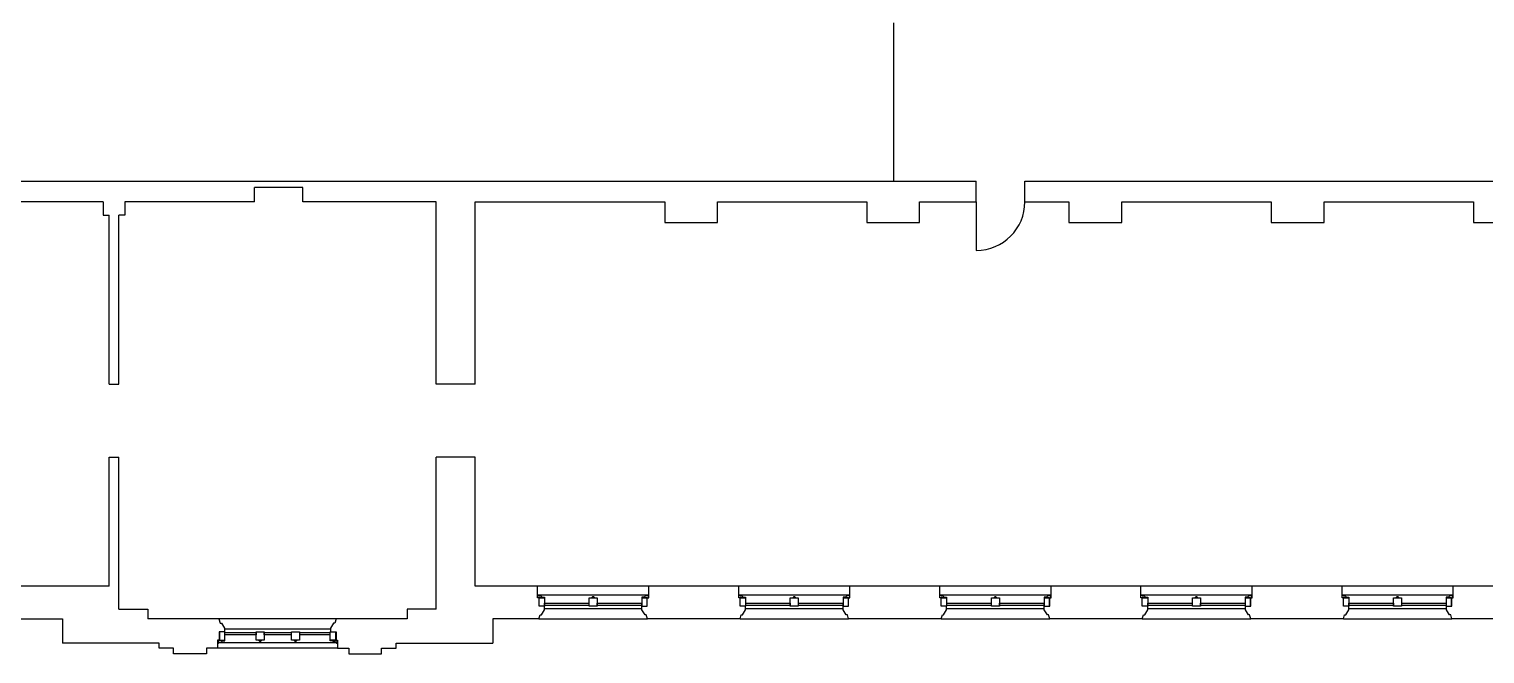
# Model space of a CAD drawing. Header units: inches. Extents: x 370 to 6209, y 2527 to 6927.
# Drawn here: x 3408 to 4605, y 2527 to 3041 of the extents above; entities that cross this region are included whole.
import ezdxf

# ---------------------------------------------------------------- set-up
doc = ezdxf.new("R2010")
doc.units = ezdxf.units.IN
doc.header["$LTSCALE"] = 0.75
doc.header["$MEASUREMENT"] = 0
doc.layers.add('626_FL3$0$A-BLDG-TWNE', color=9, linetype='CONTINUOUS')

msp = doc.modelspace()

# ---------------------------------------------------------------- linework, layer by layer
at = {"layer": '626_FL3$0$A-BLDG-TWNE'}
for p, q in [((4118.9, 3046.1), (4118.9, 2916.1)), ((3073.5, 2916.1), (4187, 2916.1)), ((3633.1, 2910.8), (3593.1, 2910.8)), ((3593.1, 2899.1), (3593.1, 2910.8)), ((3633.1, 2899.1), (3633.1, 2910.8)), ((4187, 2899.1), (4187, 2916.1)), ((4227, 2899.1), (4227, 2916.1)), ((4227, 2916.1), (5660, 2916.1)), ((3468.6, 2899.1), (3394.4, 2899.1)), ((3468.6, 2899.1), (3468.6, 2888.1)), ((3486.6, 2899.1), (3486.6, 2888.1)), ((3593.1, 2899.1), (3486.6, 2899.1)), ((3742.7, 2899.1), (3633.1, 2899.1)), ((3742.7, 2749.1), (3742.7, 2899.1)), ((3774.7, 2899.1), (3930.7, 2899.1)), ((3774.7, 2749.1), (3774.7, 2899.1)), ((3930.7, 2899.1), (3930.7, 2882.1)), ((3974.2, 2882.1), (3974.2, 2899.1)), ((3974.2, 2899.1), (4096.9, 2899.1)), ((4096.9, 2899.1), (4096.9, 2882.1)), ((4140.4, 2882.1), (4140.4, 2899.1)), ((4140.4, 2899.1), (4187, 2899.1)), ((4187, 2899.1), (4187, 2859.1)), ((4227, 2899.1), (4263.2, 2899.1)), ((4263.2, 2899.1), (4263.2, 2882.1)), ((4306.7, 2882.1), (4306.7, 2899.1)), ((4306.7, 2899.1), (4429.7, 2899.1)), ((4429.7, 2899.1), (4429.7, 2882.1)), ((4473.2, 2882.1), (4473.2, 2899.1)), ((4473.2, 2899.1), (4596.2, 2899.1)), ((4596.2, 2899.1), (4596.2, 2882.1)), ((3468.6, 2888.1), (3473.6, 2888.1)), ((3473.6, 2749.1), (3473.6, 2888.1)), ((3481.6, 2749.1), (3481.6, 2888.1)), ((3486.6, 2888.1), (3481.6, 2888.1)), ((3930.7, 2882.1), (3974.2, 2882.1)), ((4096.9, 2882.1), (4140.4, 2882.1)), ((4263.2, 2882.1), (4306.7, 2882.1)), ((4429.7, 2882.1), (4473.2, 2882.1)), ((4596.2, 2882.1), (4639.7, 2882.1)), ((3473.6, 2749.1), (3481.6, 2749.1)), ((3774.7, 2749.1), (3742.7, 2749.1)), ((3473.6, 2583.1), (3473.6, 2689.1)), ((3473.6, 2689.1), (3481.6, 2689.1)), ((3481.6, 2564.1), (3481.6, 2689.1)), ((3742.7, 2564.1), (3742.7, 2689.1)), ((3774.7, 2689.1), (3742.7, 2689.1)), ((3774.7, 2583.1), (3774.7, 2689.1)), ((3473.6, 2583.1), (3401.4, 2583.1)), ((3826.1, 2583.1), (3774.7, 2583.1)), ((3917.6, 2583.1), (3826.1, 2583.1)), ((3826.1, 2573.5), (3826.1, 2583.1)), ((3826.2, 2575.8), (3917.4, 2575.8)), ((3826.2, 2573.6), (3826.2, 2575.8)), ((3827.2, 2575), (3828.7, 2575)), ((3828.7, 2575), (3828.7, 2574.8)), ((3916.4, 2575), (3914.9, 2575)), ((3914.9, 2575), (3914.9, 2574.8)), ((3917.4, 2573.6), (3917.4, 2575.8)), ((3991.6, 2583.1), (3917.6, 2583.1)), ((3917.6, 2573.5), (3917.6, 2583.1)), ((4083.1, 2583.1), (3991.6, 2583.1)), ((3991.6, 2573.5), (3991.6, 2583.1)), ((3991.7, 2575.8), (4082.9, 2575.8)), ((3991.7, 2573.6), (3991.7, 2575.8)), ((3992.7, 2575), (3994.2, 2575)), ((3994.2, 2575), (3994.2, 2574.8)), ((4081.9, 2575), (4080.4, 2575)), ((4080.4, 2575), (4080.4, 2574.8)), ((4082.9, 2573.6), (4082.9, 2575.8)), ((4157, 2583.1), (4083.1, 2583.1)), ((4083.1, 2573.5), (4083.1, 2583.1)), ((4248.5, 2583.1), (4157, 2583.1)), ((4157, 2573.5), (4157, 2583.1)), ((4157.1, 2575.8), (4248.3, 2575.8)), ((4157.1, 2573.6), (4157.1, 2575.8)), ((4158.1, 2575), (4159.6, 2575)), ((4159.6, 2575), (4159.6, 2574.8)), ((4247.3, 2575), (4245.8, 2575)), ((4245.8, 2575), (4245.8, 2574.8)), ((4248.3, 2573.6), (4248.3, 2575.8)), ((4322.5, 2583.1), (4248.5, 2583.1)), ((4248.5, 2573.5), (4248.5, 2583.1)), ((4414, 2583.1), (4322.5, 2583.1)), ((4322.5, 2573.5), (4322.5, 2583.1)), ((4322.5, 2575.8), (4413.7, 2575.8)), ((4322.5, 2573.6), (4322.5, 2575.8)), ((4323.5, 2575), (4325.1, 2575)), ((4325.1, 2575), (4325.1, 2574.8)), ((4412.7, 2575), (4411.2, 2575)), ((4411.2, 2575), (4411.2, 2574.8)), ((4413.7, 2573.6), (4413.7, 2575.8)), ((4487.9, 2583.1), (4414, 2583.1)), ((4414, 2573.5), (4414, 2583.1)), ((4579.4, 2583.1), (4487.9, 2583.1)), ((4487.9, 2573.5), (4487.9, 2583.1)), ((4488, 2575.8), (4579.2, 2575.8)), ((4488, 2573.6), (4488, 2575.8)), ((4489, 2575), (4490.5, 2575)), ((4490.5, 2575), (4490.5, 2574.8)), ((4578.2, 2575), (4576.6, 2575)), ((4576.6, 2575), (4576.6, 2574.8)), ((4579.2, 2573.6), (4579.2, 2575.8)), ((4653.3, 2583.1), (4579.4, 2583.1)), ((4579.4, 2573.5), (4579.4, 2583.1)), ((3481.6, 2564.1), (3505.6, 2564.1)), ((3505.6, 2564.1), (3505.6, 2556.1)), ((3742.7, 2564.1), (3718.7, 2564.1)), ((3718.7, 2564.1), (3718.7, 2556.1)), ((3827.3, 2573.5), (3826.1, 2573.5)), ((3831.7, 2573.6), (3826.2, 2573.6)), ((3827.3, 2566.6), (3827.3, 2573.5)), ((3827.3, 2566.6), (3827.3, 2573.5)), ((3827.3, 2573.5), (3831.7, 2573.5)), ((3831.7, 2566.6), (3827.3, 2566.6)), ((3831.7, 2566.6), (3827.3, 2566.6)), ((3829.2, 2559.6), (3831.7, 2563.6)), ((3829.7, 2574.2), (3829.7, 2574.1)), ((3829.7, 2574.1), (3831.7, 2574.1)), ((3831.7, 2574.1), (3831.7, 2573.6)), ((3831.7, 2573.5), (3831.7, 2566.6)), ((3831.7, 2563.6), (3831.7, 2566.6)), ((3831.7, 2564.6), (3911.9, 2564.6)), ((3831.9, 2567.1), (3831.9, 2569.2)), ((3831.9, 2569.2), (3868.4, 2569.2)), ((3868.4, 2567.1), (3831.9, 2567.1)), ((3868.4, 2569.2), (3868.4, 2567.1)), ((3868.5, 2566.6), (3868.5, 2573.6)), ((3868.5, 2573.6), (3875, 2573.6)), ((3875, 2566.6), (3868.5, 2566.6)), ((3870.6, 2573.7), (3870.6, 2573.6)), ((3870.6, 2573.6), (3873, 2573.6)), ((3871.6, 2574.5), (3871.6, 2574.3)), ((3871.6, 2574.5), (3872, 2574.5)), ((3872, 2574.5), (3872, 2574.3)), ((3873, 2573.7), (3873, 2573.6)), ((3875, 2573.6), (3875, 2566.6)), ((3875.2, 2567.1), (3875.2, 2569.2)), ((3875.2, 2569.2), (3911.7, 2569.2)), ((3911.7, 2567.1), (3875.2, 2567.1)), ((3911.7, 2569.2), (3911.7, 2567.1)), ((3911.9, 2574.1), (3911.9, 2573.6)), ((3913.8, 2574.1), (3911.9, 2574.1)), ((3911.9, 2573.6), (3917.4, 2573.6)), ((3916.3, 2573.5), (3911.9, 2573.5)), ((3911.9, 2573.5), (3911.9, 2566.6)), ((3911.9, 2566.6), (3916.3, 2566.6)), ((3912, 2563.6), (3912, 2566.6)), ((3912, 2566.6), (3916.4, 2566.6)), ((3914.5, 2559.6), (3912, 2563.6)), ((3913.8, 2574.2), (3913.8, 2574.1)), ((3916.3, 2566.6), (3916.3, 2573.5)), ((3916.4, 2566.6), (3916.4, 2573.5)), ((3916.4, 2573.5), (3917.6, 2573.5)), ((3992.8, 2573.5), (3991.6, 2573.5)), ((3997.2, 2573.6), (3991.7, 2573.6)), ((3992.8, 2566.6), (3992.8, 2573.5)), ((3992.8, 2566.6), (3992.8, 2573.5)), ((3992.8, 2573.5), (3997.2, 2573.5)), ((3997.2, 2566.6), (3992.8, 2566.6)), ((3997.2, 2566.6), (3992.8, 2566.6)), ((3994.7, 2559.6), (3997.2, 2563.6)), ((3995.2, 2574.2), (3995.2, 2574.1)), ((3995.2, 2574.1), (3997.2, 2574.1)), ((3997.2, 2574.1), (3997.2, 2573.6)), ((3997.2, 2573.5), (3997.2, 2566.6)), ((3997.2, 2563.6), (3997.2, 2566.6)), ((3997.2, 2564.6), (4077.4, 2564.6)), ((3997.4, 2567.1), (3997.4, 2569.2)), ((3997.4, 2569.2), (4033.9, 2569.2)), ((4033.9, 2567.1), (3997.4, 2567.1)), ((4033.9, 2569.2), (4033.9, 2567.1)), ((4034, 2566.6), (4034, 2573.6)), ((4034, 2573.6), (4040.5, 2573.6)), ((4040.5, 2566.6), (4034, 2566.6)), ((4036.1, 2573.7), (4036.1, 2573.6)), ((4036.1, 2573.6), (4038.5, 2573.6)), ((4037.1, 2574.5), (4037.1, 2574.3)), ((4037.1, 2574.5), (4037.5, 2574.5)), ((4037.5, 2574.5), (4037.5, 2574.3)), ((4038.5, 2573.7), (4038.5, 2573.6)), ((4040.5, 2573.6), (4040.5, 2566.6)), ((4040.7, 2567.1), (4040.7, 2569.2)), ((4040.7, 2569.2), (4077.2, 2569.2)), ((4077.2, 2567.1), (4040.7, 2567.1)), ((4077.2, 2569.2), (4077.2, 2567.1)), ((4077.4, 2574.1), (4077.4, 2573.6)), ((4079.3, 2574.1), (4077.4, 2574.1)), ((4077.4, 2573.6), (4082.9, 2573.6)), ((4081.8, 2573.5), (4077.4, 2573.5)), ((4077.4, 2573.5), (4077.4, 2566.6)), ((4077.4, 2566.6), (4081.8, 2566.6)), ((4077.5, 2563.6), (4077.5, 2566.6)), ((4077.5, 2566.6), (4081.9, 2566.6)), ((4080, 2559.6), (4077.5, 2563.6)), ((4079.3, 2574.2), (4079.3, 2574.1)), ((4081.8, 2566.6), (4081.8, 2573.5)), ((4081.9, 2566.6), (4081.9, 2573.5)), ((4081.9, 2573.5), (4083.1, 2573.5)), ((4158.2, 2573.5), (4157, 2573.5)), ((4162.6, 2573.6), (4157.1, 2573.6)), ((4158.2, 2566.6), (4158.2, 2573.5)), ((4158.2, 2566.6), (4158.2, 2573.5)), ((4158.2, 2573.5), (4162.6, 2573.5)), ((4162.6, 2566.6), (4158.2, 2566.6)), ((4162.6, 2566.6), (4158.2, 2566.6)), ((4160.1, 2559.6), (4162.6, 2563.6)), ((4160.7, 2574.2), (4160.7, 2574.1)), ((4160.7, 2574.1), (4162.6, 2574.1)), ((4162.6, 2574.1), (4162.6, 2573.6)), ((4162.6, 2573.5), (4162.6, 2566.6)), ((4162.6, 2563.6), (4162.6, 2566.6)), ((4162.6, 2564.6), (4242.8, 2564.6)), ((4162.8, 2567.1), (4162.8, 2569.2)), ((4162.8, 2569.2), (4199.3, 2569.2)), ((4199.3, 2567.1), (4162.8, 2567.1)), ((4199.3, 2569.2), (4199.3, 2567.1)), ((4199.5, 2566.6), (4199.5, 2573.6)), ((4199.5, 2573.6), (4206, 2573.6)), ((4206, 2566.6), (4199.5, 2566.6)), ((4201.5, 2573.7), (4201.5, 2573.6)), ((4201.5, 2573.6), (4203.9, 2573.6)), ((4202.5, 2574.5), (4202.5, 2574.3)), ((4202.5, 2574.5), (4202.9, 2574.5)), ((4202.9, 2574.5), (4202.9, 2574.3)), ((4203.9, 2573.7), (4203.9, 2573.6)), ((4206, 2573.6), (4206, 2566.6)), ((4206.1, 2567.1), (4206.1, 2569.2)), ((4206.1, 2569.2), (4242.6, 2569.2)), ((4242.6, 2567.1), (4206.1, 2567.1)), ((4242.6, 2569.2), (4242.6, 2567.1)), ((4242.8, 2574.1), (4242.8, 2573.6)), ((4244.8, 2574.1), (4242.8, 2574.1)), ((4242.8, 2573.6), (4248.3, 2573.6)), ((4247.2, 2573.5), (4242.8, 2573.5)), ((4242.8, 2573.5), (4242.8, 2566.6)), ((4242.8, 2566.6), (4247.2, 2566.6)), ((4243, 2563.6), (4243, 2566.6)), ((4243, 2566.6), (4247.4, 2566.6)), ((4245.5, 2559.6), (4243, 2563.6)), ((4244.8, 2574.2), (4244.8, 2574.1)), ((4247.2, 2566.6), (4247.2, 2573.5)), ((4247.4, 2566.6), (4247.4, 2573.5)), ((4247.4, 2573.5), (4248.5, 2573.5)), ((4328.1, 2573.6), (4322.5, 2573.6)), ((4323.6, 2573.5), (4322.5, 2573.5)), ((4323.6, 2566.6), (4323.6, 2573.5)), ((4323.6, 2566.6), (4323.6, 2573.5)), ((4323.6, 2573.5), (4328.1, 2573.5)), ((4328.1, 2566.6), (4323.6, 2566.6)), ((4328.1, 2566.6), (4323.6, 2566.6)), ((4325.6, 2559.6), (4328.1, 2563.6)), ((4326.1, 2574.2), (4326.1, 2574.1)), ((4326.1, 2574.1), (4328.1, 2574.1)), ((4328.1, 2574.1), (4328.1, 2573.6)), ((4328.1, 2573.5), (4328.1, 2566.6)), ((4328.1, 2563.6), (4328.1, 2566.6)), ((4328.1, 2564.6), (4408.2, 2564.6)), ((4328.2, 2567.1), (4328.2, 2569.2)), ((4328.2, 2569.2), (4364.7, 2569.2)), ((4364.7, 2567.1), (4328.2, 2567.1)), ((4364.7, 2569.2), (4364.7, 2567.1)), ((4364.9, 2566.6), (4364.9, 2573.6)), ((4364.9, 2573.6), (4371.4, 2573.6)), ((4371.4, 2566.6), (4364.9, 2566.6)), ((4366.9, 2573.7), (4366.9, 2573.6)), ((4366.9, 2573.6), (4369.4, 2573.6)), ((4367.9, 2574.5), (4367.9, 2574.3)), ((4367.9, 2574.5), (4368.3, 2574.5)), ((4368.3, 2574.5), (4368.3, 2574.3)), ((4369.4, 2573.7), (4369.4, 2573.6)), ((4371.4, 2573.6), (4371.4, 2566.6)), ((4371.5, 2567.1), (4371.5, 2569.2)), ((4371.5, 2569.2), (4408.1, 2569.2)), ((4408.1, 2567.1), (4371.5, 2567.1)), ((4408.1, 2569.2), (4408.1, 2567.1)), ((4408.2, 2574.1), (4408.2, 2573.6)), ((4410.2, 2574.1), (4408.2, 2574.1)), ((4408.2, 2573.6), (4413.7, 2573.6)), ((4412.6, 2573.5), (4408.2, 2573.5)), ((4408.2, 2573.5), (4408.2, 2566.6)), ((4408.2, 2566.6), (4412.6, 2566.6)), ((4408.4, 2563.6), (4408.4, 2566.6)), ((4408.4, 2566.6), (4412.8, 2566.6)), ((4410.9, 2559.6), (4408.4, 2563.6)), ((4410.2, 2574.2), (4410.2, 2574.1)), ((4412.6, 2566.6), (4412.6, 2573.5)), ((4412.8, 2566.6), (4412.8, 2573.5)), ((4412.8, 2573.5), (4414, 2573.5)), ((4489.1, 2573.5), (4487.9, 2573.5)), ((4493.5, 2573.6), (4488, 2573.6)), ((4489.1, 2566.6), (4489.1, 2573.5)), ((4489.1, 2566.6), (4489.1, 2573.5)), ((4489.1, 2573.5), (4493.5, 2573.5)), ((4493.5, 2566.6), (4489.1, 2566.6)), ((4493.5, 2566.6), (4489.1, 2566.6)), ((4491, 2559.6), (4493.5, 2563.6)), ((4491.5, 2574.2), (4491.5, 2574.1)), ((4491.5, 2574.1), (4493.5, 2574.1)), ((4493.5, 2574.1), (4493.5, 2573.6)), ((4493.5, 2573.5), (4493.5, 2566.6)), ((4493.5, 2563.6), (4493.5, 2566.6)), ((4493.5, 2564.6), (4573.7, 2564.6)), ((4493.6, 2567.1), (4493.6, 2569.2)), ((4493.6, 2569.2), (4530.2, 2569.2)), ((4530.2, 2567.1), (4493.6, 2567.1)), ((4530.2, 2569.2), (4530.2, 2567.1)), ((4530.3, 2566.6), (4530.3, 2573.6)), ((4530.3, 2573.6), (4536.8, 2573.6)), ((4536.8, 2566.6), (4530.3, 2566.6)), ((4532.4, 2573.7), (4532.4, 2573.6)), ((4532.4, 2573.6), (4534.8, 2573.6)), ((4533.4, 2574.5), (4533.4, 2574.3)), ((4533.4, 2574.5), (4533.8, 2574.5)), ((4533.8, 2574.5), (4533.8, 2574.3)), ((4534.8, 2573.7), (4534.8, 2573.6)), ((4536.8, 2573.6), (4536.8, 2566.6)), ((4537, 2567.1), (4537, 2569.2)), ((4537, 2569.2), (4573.5, 2569.2)), ((4573.5, 2567.1), (4537, 2567.1)), ((4573.5, 2569.2), (4573.5, 2567.1)), ((4573.7, 2574.1), (4573.7, 2573.6)), ((4575.6, 2574.1), (4573.7, 2574.1)), ((4573.7, 2573.6), (4579.2, 2573.6)), ((4578.1, 2573.5), (4573.7, 2573.5)), ((4573.7, 2573.5), (4573.7, 2566.6)), ((4573.7, 2566.6), (4578.1, 2566.6)), ((4573.8, 2563.6), (4573.8, 2566.6)), ((4573.8, 2566.6), (4578.2, 2566.6)), ((4576.3, 2559.6), (4573.8, 2563.6)), ((4575.6, 2574.2), (4575.6, 2574.1)), ((4578.1, 2566.6), (4578.1, 2573.5)), ((4578.2, 2566.6), (4578.2, 2573.5)), ((4578.2, 2573.5), (4579.4, 2573.5)), ((3038.7, 2556.1), (3435.2, 2556.1)), ((3435.2, 2556.1), (3435.2, 2536.1)), ((3564, 2556.1), (3505.6, 2556.1)), ((3660.3, 2556.1), (3564, 2556.1)), ((3564, 2556.1), (3565, 2552.6)), ((3565, 2552.6), (3566, 2552.6)), ((3566, 2552.6), (3568.5, 2548.6)), ((3658.3, 2552.6), (3655.8, 2548.6)), ((3659.3, 2552.6), (3658.3, 2552.6)), ((3660.3, 2556.1), (3659.3, 2552.6)), ((3718.7, 2556.1), (3660.3, 2556.1)), ((3827.2, 2556.1), (3789.2, 2556.1)), ((3789.2, 2556.1), (3789.2, 2536.1)), ((3827.2, 2556.1), (3828.2, 2559.6)), ((3827.2, 2556.1), (3916.5, 2556.1)), ((3828.2, 2559.6), (3829.2, 2559.6)), ((3915.5, 2559.6), (3914.5, 2559.6)), ((3916.5, 2556.1), (3915.5, 2559.6)), ((3992.7, 2556.1), (3916.5, 2556.1)), ((3992.7, 2556.1), (3993.7, 2559.6)), ((3992.7, 2556.1), (4082, 2556.1)), ((3993.7, 2559.6), (3994.7, 2559.6)), ((4081, 2559.6), (4080, 2559.6)), ((4082, 2556.1), (4081, 2559.6)), ((4158.1, 2556.1), (4082, 2556.1)), ((4158.1, 2556.1), (4159.1, 2559.6)), ((4158.1, 2556.1), (4247.5, 2556.1)), ((4159.1, 2559.6), (4160.1, 2559.6)), ((4246.5, 2559.6), (4245.5, 2559.6)), ((4247.5, 2556.1), (4246.5, 2559.6)), ((4323.6, 2556.1), (4247.5, 2556.1)), ((4323.6, 2556.1), (4324.6, 2559.6)), ((4323.6, 2556.1), (4412.9, 2556.1)), ((4324.6, 2559.6), (4325.6, 2559.6)), ((4411.9, 2559.6), (4410.9, 2559.6)), ((4412.9, 2556.1), (4411.9, 2559.6)), ((4489, 2556.1), (4412.9, 2556.1)), ((4489, 2556.1), (4490, 2559.6)), ((4489, 2556.1), (4578.3, 2556.1)), ((4490, 2559.6), (4491, 2559.6)), ((4577.3, 2559.6), (4576.3, 2559.6)), ((4578.3, 2556.1), (4577.3, 2559.6)), ((4654.4, 2556.1), (4578.3, 2556.1)), ((3568.5, 2545.6), (3564.1, 2545.6)), ((3564.1, 2545.6), (3564.1, 2538.6)), ((3564.3, 2545.6), (3564.3, 2538.6)), ((3568.7, 2545.6), (3564.3, 2545.6)), ((3568.5, 2548.6), (3568.5, 2545.6)), ((3655.8, 2547.6), (3568.7, 2547.6)), ((3568.7, 2538.6), (3568.7, 2545.6)), ((3568.8, 2543), (3568.8, 2545.1)), ((3568.8, 2545.1), (3594.5, 2545.1)), ((3594.5, 2543), (3568.8, 2543)), ((3594.5, 2545.1), (3594.5, 2543)), ((3594.7, 2538.6), (3594.7, 2545.6)), ((3594.7, 2545.6), (3601.2, 2545.6)), ((3601.2, 2545.6), (3601.2, 2538.6)), ((3601.3, 2543), (3601.3, 2545.1)), ((3601.3, 2545.1), (3623.7, 2545.1)), ((3623.7, 2543), (3601.3, 2543)), ((3623.7, 2538.6), (3623.7, 2545.6)), ((3623.7, 2545.6), (3630.2, 2545.6)), ((3630.2, 2545.6), (3630.2, 2538.6)), ((3630.2, 2545.1), (3655.3, 2545.1)), ((3655.3, 2543), (3630.2, 2543)), ((3655.3, 2545.1), (3655.3, 2543)), ((3655.5, 2538.6), (3655.5, 2545.6)), ((3655.5, 2545.6), (3659.9, 2545.6)), ((3655.8, 2548.6), (3655.8, 2545.6)), ((3655.8, 2545.6), (3660.3, 2545.6)), ((3659.9, 2545.6), (3659.9, 2538.6)), ((3660.3, 2545.6), (3660.3, 2538.6)), ((3514.7, 2536.1), (3435.2, 2536.1)), ((3514.7, 2532.1), (3514.7, 2536.1)), ((3526.7, 2532.1), (3514.7, 2532.1)), ((3526.7, 2527.4), (3526.7, 2532.1)), ((3553.7, 2527.4), (3526.7, 2527.4)), ((3562.9, 2532.1), (3553.7, 2532.1)), ((3553.7, 2532.1), (3553.7, 2527.4)), ((3564.1, 2538.6), (3562.9, 2538.6)), ((3562.9, 2538.6), (3562.9, 2532.1)), ((3661.4, 2532.1), (3562.9, 2532.1)), ((3568.7, 2538.5), (3563.2, 2538.5)), ((3563.2, 2538.5), (3563.2, 2536.4)), ((3661, 2536.4), (3563.2, 2536.4)), ((3564.2, 2537.1), (3565.7, 2537.1)), ((3564.3, 2538.6), (3568.7, 2538.6)), ((3565.7, 2537.1), (3565.7, 2537.3)), ((3566.7, 2537.9), (3566.7, 2538)), ((3566.7, 2538), (3568.7, 2538)), ((3568.7, 2538), (3568.7, 2538.5)), ((3601.2, 2538.6), (3594.7, 2538.6)), ((3596.7, 2538.4), (3596.7, 2538.5)), ((3599.1, 2538.5), (3596.7, 2538.5)), ((3597.7, 2537.6), (3597.7, 2537.8)), ((3598.1, 2537.6), (3597.7, 2537.6)), ((3598.1, 2537.6), (3598.1, 2537.8)), ((3599.1, 2538.4), (3599.1, 2538.5)), ((3630.2, 2538.6), (3623.7, 2538.6)), ((3625.7, 2538.4), (3625.7, 2538.5)), ((3628.2, 2538.5), (3625.7, 2538.5)), ((3626.8, 2537.6), (3626.8, 2537.8)), ((3627.2, 2537.6), (3626.8, 2537.6)), ((3627.2, 2537.6), (3627.2, 2537.8)), ((3628.2, 2538.4), (3628.2, 2538.5)), ((3659.9, 2538.6), (3655.5, 2538.6)), ((3655.5, 2538), (3655.5, 2538.5)), ((3655.5, 2538.5), (3661, 2538.5)), ((3657.5, 2538), (3655.5, 2538)), ((3657.5, 2537.9), (3657.5, 2538)), ((3658.5, 2537.1), (3658.5, 2537.3)), ((3660, 2537.1), (3658.5, 2537.1)), ((3660.3, 2538.6), (3661.4, 2538.6)), ((3661, 2538.5), (3661, 2536.4)), ((3661.4, 2538.6), (3661.4, 2532.1)), ((3661.4, 2532.1), (3670.7, 2532.1)), ((3670.7, 2532.1), (3670.7, 2527.4)), ((3670.7, 2527.4), (3697.7, 2527.4)), ((3697.7, 2532.1), (3709.7, 2532.1)), ((3697.7, 2527.4), (3697.7, 2532.1)), ((3709.7, 2536.1), (3789.2, 2536.1)), ((3709.7, 2532.1), (3709.7, 2536.1))]:
    msp.add_line(p, q, dxfattribs=at)
for centre, radius, start, end in [((4187, 2899.1), 40, 270, 0), ((3826.4, 2575), 0.796, 2.6497, 104.9077), ((3917.2, 2575), 0.796, 75.0923, 177.3503), ((3991.9, 2575), 0.796, 2.6497, 104.9077), ((4082.7, 2575), 0.796, 75.0923, 177.3503), ((4157.3, 2575), 0.796, 2.6497, 104.9077), ((4248.1, 2575), 0.796, 75.0923, 177.3503), ((4322.8, 2575), 0.796, 2.6497, 104.9077), ((4413.5, 2575), 0.796, 75.0923, 177.3503), ((4488.2, 2575), 0.796, 2.6497, 104.9077), ((4579, 2575), 0.796, 75.0923, 177.3503), ((3828.7, 2574.2), 0.61, 26.6521, 89.7021), ((3829.7, 2574.8), 0.509, 208.9058, 273.9499), ((3870.6, 2574.2), 0.509, 266.0501, 331.0942), ((3871.6, 2573.7), 0.61, 90.2979, 153.3479), ((3872, 2573.7), 0.61, 26.6521, 89.7021), ((3873, 2574.2), 0.509, 208.9058, 273.9499), ((3913.9, 2574.8), 0.509, 266.0501, 331.0942), ((3914.9, 2574.2), 0.61, 90.2979, 153.3479), ((3994.2, 2574.2), 0.61, 26.6521, 89.7021), ((3995.2, 2574.8), 0.509, 208.9058, 273.9499), ((4036.1, 2574.2), 0.509, 266.0501, 331.0942), ((4037.1, 2573.7), 0.61, 90.2979, 153.3479), ((4037.5, 2573.7), 0.61, 26.6521, 89.7021), ((4038.5, 2574.2), 0.509, 208.9058, 273.9499), ((4079.4, 2574.8), 0.509, 266.0501, 331.0942), ((4080.4, 2574.2), 0.61, 90.2979, 153.3479), ((4159.6, 2574.2), 0.61, 26.6521, 89.7021), ((4160.6, 2574.8), 0.509, 208.9058, 273.9499), ((4201.5, 2574.2), 0.509, 266.0501, 331.0942), ((4202.5, 2573.7), 0.61, 90.2979, 153.3479), ((4202.9, 2573.7), 0.61, 26.6521, 89.7021), ((4203.9, 2574.2), 0.509, 208.9058, 273.9499), ((4244.8, 2574.8), 0.509, 266.0501, 331.0942), ((4245.8, 2574.2), 0.61, 90.2979, 153.3479), ((4325.1, 2574.2), 0.61, 26.6521, 89.7021), ((4326.1, 2574.8), 0.509, 208.9058, 273.9499), ((4367, 2574.2), 0.509, 266.0501, 331.0942), ((4368, 2573.7), 0.61, 90.2979, 153.3479), ((4368.3, 2573.7), 0.61, 26.6521, 89.7021), ((4369.3, 2574.2), 0.509, 208.9058, 273.9499), ((4410.2, 2574.8), 0.509, 266.0501, 331.0942), ((4411.2, 2574.2), 0.61, 90.2979, 153.3479), ((4490.5, 2574.2), 0.61, 26.6521, 89.7021), ((4491.5, 2574.8), 0.509, 208.9058, 273.9499), ((4532.4, 2574.2), 0.509, 266.0501, 331.0942), ((4533.4, 2573.7), 0.61, 90.2979, 153.3479), ((4533.8, 2573.7), 0.61, 26.6521, 89.7021), ((4534.8, 2574.2), 0.509, 208.9058, 273.9499), ((4575.7, 2574.8), 0.509, 266.0501, 331.0942), ((4576.6, 2574.2), 0.61, 90.2979, 153.3479), ((3563.4, 2537.1), 0.796, 255.0923, 357.3503), ((3565.7, 2537.9), 0.61, 270.2979, 333.3479), ((3566.7, 2537.4), 0.509, 86.0501, 151.0942), ((3596.7, 2537.9), 0.509, 28.9058, 93.9499), ((3597.7, 2538.4), 0.61, 206.6521, 269.7021), ((3598.1, 2538.4), 0.61, 270.2979, 333.3479), ((3599.1, 2537.9), 0.509, 86.0501, 151.0942), ((3625.8, 2537.9), 0.509, 28.9058, 93.9499), ((3626.8, 2538.4), 0.61, 206.6521, 269.7021), ((3627.2, 2538.4), 0.61, 270.2979, 333.3479), ((3628.1, 2537.9), 0.509, 86.0501, 151.0942), ((3657.5, 2537.4), 0.509, 28.9058, 93.9499), ((3658.5, 2537.9), 0.61, 206.6521, 269.7021), ((3660.8, 2537.1), 0.796, 182.6497, 284.9077)]:
    msp.add_arc(centre, radius, start, end, dxfattribs=at)

doc.saveas('drawing.dxf')
